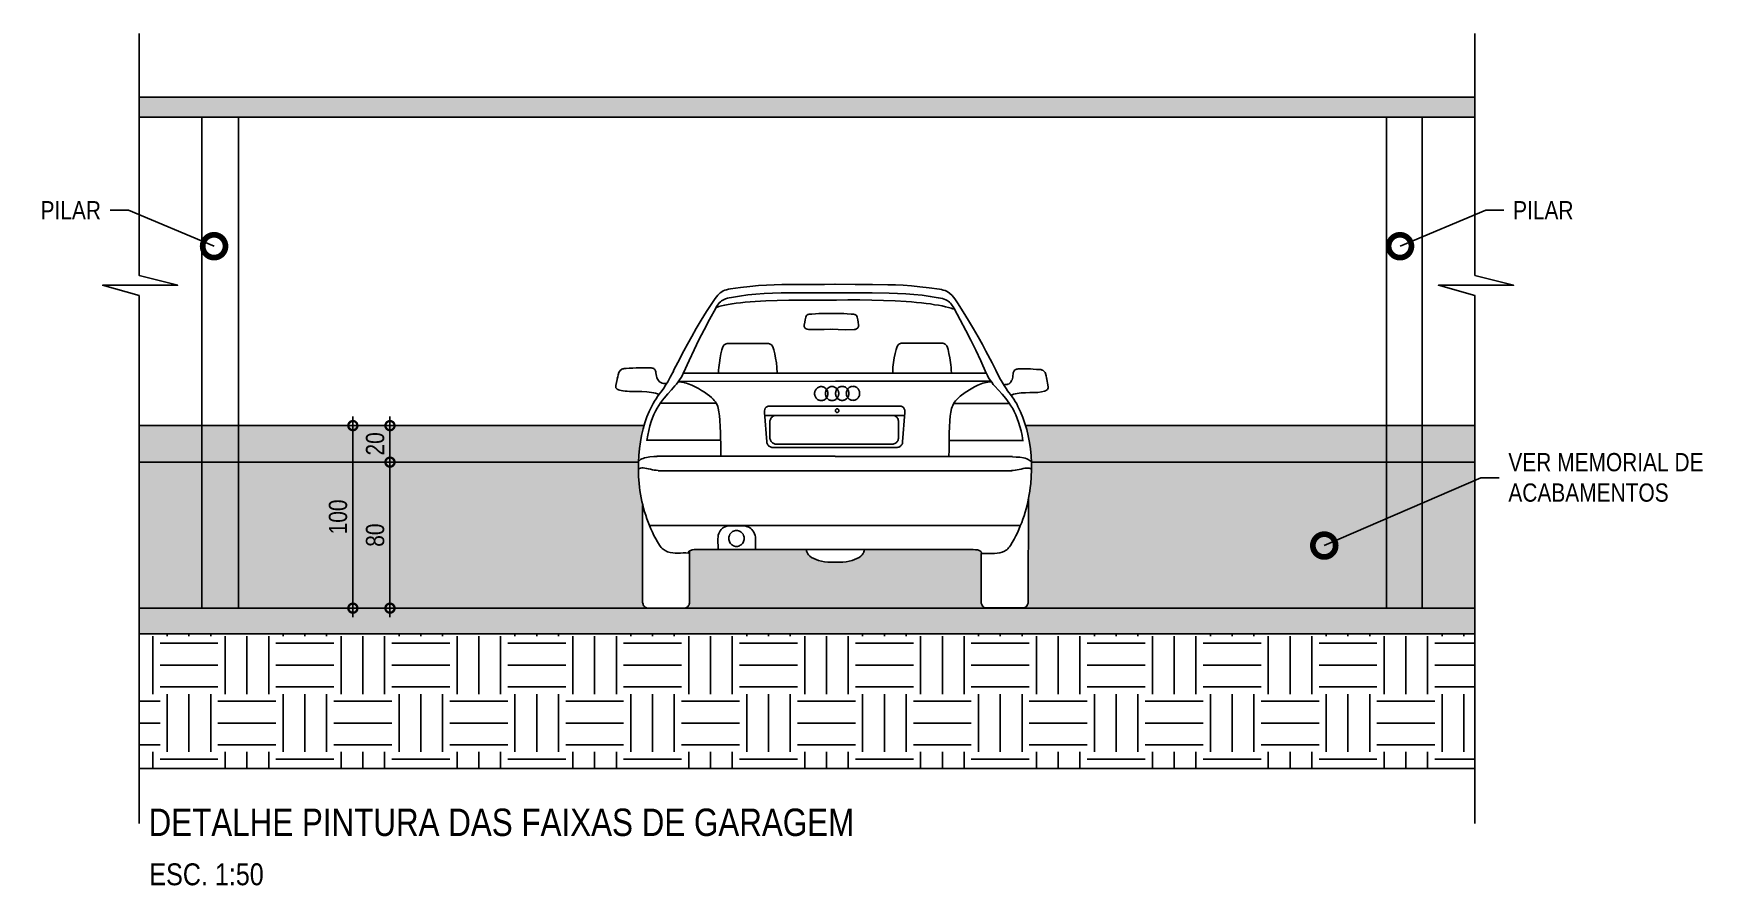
# Model space of a CAD drawing. Header units: metres. Extents: x -133 to 570, y -18 to 184.
# Drawn here: x 91.33 to 100.49, y 14.41 to 19.08 of the extents above; entities that cross this region are included whole.
import ezdxf
from ezdxf import colors
from ezdxf.entities.mleader import LeaderData, LeaderLine
from ezdxf.math import Vec2, Vec3

# ---------------------------------------------------------------- set-up
doc = ezdxf.new("R2010")
doc.units = ezdxf.units.M
doc.header["$PDMODE"] = 35
for name, color, linetype in [('ARQ-ALV OSSO', 5, 'Continuous'), ('ARQ-AUX1', 1, 'Continuous'), ('ARQ-AUX3', 3, 'Continuous'), ('ARQ-DIM', 2, 'Continuous'), ('ARQ-PISO', 7, 'Continuous'), ('ARQ-SIM', 1, 'Continuous'), ('ARQ-TXT', 2, 'Continuous')]:
    doc.layers.add(name, color=color, linetype=linetype)
doc.styles.add('Adesa', font='ARIALN.TTF')
doc.dimstyles.new('ADESA 1-0050', dxfattribs={"dimtxt": 0.1, "dimasz": 0.1, "dimexe": 0.05, "dimexo": 0.05, "dimgap": 0.03, "dimtad": 1, "dimdec": 1, "dimlfac": 100, "dimzin": 12, "dimtxsty": 'Adesa', "dimblk": 'DOTSMALL', "dimcen": 1, "dimdle": 0.05, "dimclrd": 1, "dimclre": 1, "dimclrt": 256, "dimazin": 3, "dimtm": 1e-09, "dimtfac": 1, "dimtdec": 1, "dimtmove": 1, "dimatfit": 0, "dimldrblk": 'DOTSMALL', "dimfxl": 0.8, "dimtvp": 2, "dimtolj": 1, "dimtzin": 0, "dimarcsym": 0})

# ---------------------------------------------------------------- blocks, each defined once
blk = doc.blocks.new('audi_a3_t')
at = {"linetype": 'Continuous'}
for p, q in [((0.0769, 1.0313), (0.0774, 1.0308)), ((0.0769, 1.0298), (0.7414, 1.0298)), ((1.405, 1.0298), (0.7414, 1.0298)), ((0.056, 0.9938), (0.7452, 0.9948)), ((1.4216, 0.9948), (0.7429, 0.9948)), ((-0.0255, 0.8988), (0.2203, 0.8988)), ((1.505, 0.8973), (1.2592, 0.8973)), ((0.4313, 0.8448), (0.7414, 0.8448)), ((1.0472, 0.8448), (0.7414, 0.8448)), ((-0.0865, 0.7357), (0.2393, 0.7357)), ((1.566, 0.7342), (1.2402, 0.7342)), ((-0.0412, 0.6657), (0.7414, 0.6657)), ((1.5183, 0.6652), (0.7405, 0.6652)), ((-0.0355, 0.6022), (0.7424, 0.6022)), ((1.515, 0.6017), (0.7371, 0.6017)), ((-0.0707, 0.3616), (1.5531, 0.3616))]:
    blk.add_line(p, q, dxfattribs=at)
for points in [[(0.7414, 1.42), (0.6943, 1.4189), (0.6519, 1.4185), (0.6133, 1.4185), (0.5761, 1.4185), (0.5414, 1.4185), (0.5076, 1.4179), (0.4742, 1.4174), (0.4399, 1.416), (0.4042, 1.4134), (0.367, 1.41), (0.3265, 1.4054), (0.2817, 1.3989), (0.2727, 1.3974), (0.2646, 1.3954), (0.257, 1.3929), (0.2503, 1.3899), (0.2436, 1.3859), (0.2375, 1.3814), (0.2317, 1.3764), (0.226, 1.3709), (0.2203, 1.3645), (0.2146, 1.3569), (0.2089, 1.3489), (0.2027, 1.3394), (0.1774, 1.3004), (0.1541, 1.2619), (0.1322, 1.2254), (0.1122, 1.1899), (0.0936, 1.1574), (0.0779, 1.1279), (0.0507, 1.0763), (0.0345, 1.0438), (0.0302, 1.0348)], [(0.7376, 1.4204), (0.8281, 1.4185), (0.9039, 1.4185), (0.9715, 1.4174), (1.0053, 1.4164), (1.0396, 1.4149), (1.0753, 1.4119), (1.1125, 1.4084), (1.153, 1.4039), (1.1978, 1.3974), (1.2068, 1.3959), (1.2149, 1.3939), (1.2225, 1.3914), (1.2292, 1.3884), (1.2359, 1.3844), (1.2421, 1.3799), (1.2535, 1.3694), (1.2649, 1.356), (1.2768, 1.3379), (1.3021, 1.2989), (1.3254, 1.2604), (1.3473, 1.2239), (1.3673, 1.1884), (1.3859, 1.1559), (1.4016, 1.1264), (1.4288, 1.0748), (1.445, 1.0423), (1.4493, 1.0333)], [(0.7414, 1.3824), (0.6585, 1.3824), (0.5795, 1.3824), (0.5037, 1.3814), (0.4666, 1.3804), (0.4299, 1.3784), (0.3937, 1.3759), (0.358, 1.3724), (0.3223, 1.3679), (0.287, 1.3619), (0.277, 1.3599), (0.2684, 1.3579), (0.2608, 1.3554), (0.2537, 1.3529), (0.2479, 1.3499), (0.2427, 1.3464), (0.2379, 1.3424), (0.2332, 1.3384), (0.2294, 1.3334), (0.2256, 1.3279), (0.2213, 1.3214), (0.2174, 1.3144), (0.1903, 1.2644), (0.1665, 1.2194), (0.1441, 1.1758), (0.1227, 1.1324), (0.1007, 1.0848), (0.0769, 1.0313)], [(0.7467, 1.3499), (0.6962, 1.3504), (0.6442, 1.3504), (0.5914, 1.3504), (0.5385, 1.3499), (0.4871, 1.3484), (0.4375, 1.3464), (0.4132, 1.3454), (0.3904, 1.3439), (0.368, 1.3424), (0.3465, 1.3404), (0.3261, 1.3384), (0.307, 1.3359), (0.2889, 1.3339), (0.2722, 1.3309), (0.257, 1.3279), (0.2432, 1.3249), (0.2312, 1.3214), (0.2213, 1.3174)], [(0.7414, 1.3824), (0.8243, 1.3824), (0.9029, 1.3819), (0.9777, 1.3804), (1.0144, 1.3789), (1.0506, 1.3769), (1.0863, 1.3744), (1.122, 1.3709), (1.1573, 1.3664), (1.1925, 1.3604), (1.2025, 1.3584), (1.2111, 1.3564), (1.2187, 1.3539), (1.2259, 1.3514), (1.2316, 1.3484), (1.2368, 1.3449), (1.2416, 1.3409), (1.2463, 1.3364), (1.2502, 1.3314), (1.254, 1.3259), (1.2583, 1.3199), (1.2621, 1.3129), (1.2892, 1.2629), (1.313, 1.2174), (1.3354, 1.1744), (1.3568, 1.1309), (1.3788, 1.0833), (1.4026, 1.0298)], [(0.7438, 1.3499), (0.7962, 1.3509), (0.8491, 1.3509), (0.9015, 1.3504), (0.9534, 1.3489), (1.0039, 1.3464), (1.052, 1.3434), (1.0749, 1.3419), (1.0973, 1.3399), (1.1187, 1.3379), (1.1392, 1.3354), (1.1587, 1.3329), (1.1768, 1.3299), (1.1944, 1.3274), (1.2101, 1.3244), (1.2249, 1.3209), (1.2382, 1.3174), (1.2497, 1.3139), (1.2597, 1.3099)], [(0.7295, 1.2219), (0.6928, 1.2214), (0.6609, 1.2209), (0.6233, 1.2214), (0.618, 1.2219), (0.6133, 1.2239), (0.609, 1.2269), (0.6075, 1.2289), (0.6061, 1.2309), (0.6052, 1.2329), (0.6047, 1.2354), (0.6047, 1.2379), (0.6052, 1.2404), (0.6075, 1.2529), (0.609, 1.2634), (0.6118, 1.2754), (0.6133, 1.2789), (0.6147, 1.2819), (0.6166, 1.2839), (0.6185, 1.2854), (0.6204, 1.2864), (0.6228, 1.2869), (0.6276, 1.2879), (0.6328, 1.2879), (0.638, 1.2884), (0.6547, 1.2899), (0.6695, 1.2909), (0.6833, 1.2909), (0.6971, 1.2914), (0.7123, 1.2914), (0.729, 1.2919), (0.72, 1.2919), (0.7367, 1.2914), (0.7514, 1.2914), (0.7652, 1.2909), (0.779, 1.2909), (0.7938, 1.2899), (0.8105, 1.2884), (0.8162, 1.2884), (0.8214, 1.2879), (0.8262, 1.2874), (0.8281, 1.2869), (0.8305, 1.2854), (0.8324, 1.2839), (0.8338, 1.2819), (0.8352, 1.2794), (0.8367, 1.2759), (0.8395, 1.2639), (0.841, 1.2529), (0.8438, 1.2409), (0.8443, 1.2384), (0.8438, 1.2354), (0.8433, 1.2329), (0.8419, 1.2309), (0.8405, 1.2289), (0.8386, 1.2269), (0.8343, 1.2234), (0.8291, 1.2214), (0.8238, 1.2209), (0.7862, 1.2204), (0.7547, 1.2209), (0.7195, 1.2219)], [(0.3637, 1.1604), (0.2755, 1.1604), (0.2708, 1.1604), (0.267, 1.1599), (0.2632, 1.1584), (0.2598, 1.1574), (0.257, 1.1554), (0.2546, 1.1534), (0.2503, 1.1479), (0.247, 1.1404), (0.2446, 1.1314), (0.2403, 1.1149), (0.2365, 1.0964), (0.2336, 1.0758), (0.2322, 1.0654), (0.2308, 1.0544), (0.2303, 1.0433), (0.2297, 1.0298)], [(0.3522, 1.1604), (0.4408, 1.1604), (0.4456, 1.1604), (0.4494, 1.1599), (0.4532, 1.1589), (0.4561, 1.1574), (0.4594, 1.1559), (0.4618, 1.1534), (0.4661, 1.1484), (0.4694, 1.1409), (0.4718, 1.1319), (0.4761, 1.1144), (0.4799, 1.0953), (0.4832, 1.0753), (0.4856, 1.0544), (0.4867, 1.0298)], [(1.1277, 1.1619), (1.0391, 1.1619), (1.0344, 1.1619), (1.0306, 1.1614), (1.0267, 1.1599), (1.0234, 1.1589), (1.0205, 1.1569), (1.0182, 1.1549), (1.0139, 1.1494), (1.0106, 1.1419), (1.0081, 1.1329), (1.0039, 1.1154), (0.9996, 1.0964), (0.9967, 1.0763), (0.9953, 1.0663), (0.9943, 1.0558), (0.9932, 1.0298)], [(1.1158, 1.1614), (1.2044, 1.1614), (1.2092, 1.1614), (1.213, 1.1609), (1.2168, 1.1594), (1.2197, 1.1584), (1.223, 1.1564), (1.2254, 1.1544), (1.2297, 1.1489), (1.233, 1.1419), (1.2354, 1.1329), (1.2397, 1.1158), (1.2435, 1.0974), (1.2463, 1.0768), (1.2478, 1.0663), (1.2492, 1.0553), (1.2497, 1.0443), (1.2503, 1.0298)], [(-0.1746, 1.0508), (-0.1793, 1.0508), (-0.1832, 1.0503), (-0.187, 1.0494), (-0.1903, 1.0483), (-0.1936, 1.0473), (-0.196, 1.0453), (-0.2008, 1.0418), (-0.2046, 1.0378), (-0.207, 1.0328), (-0.2108, 1.0228), (-0.2122, 1.0138), (-0.2141, 1.0063)], [(-0.0769, 1.0533), (-0.0993, 1.0538), (-0.1169, 1.0538), (-0.1317, 1.0533), (-0.146, 1.0523), (-0.1613, 1.0513), (-0.1793, 1.0503)], [(0.0302, 1.0353), (0.0179, 1.0118), (0.0069, 0.9923), (-0.0021, 0.9773), (-0.0102, 0.9643), (-0.0169, 0.9543), (-0.0231, 0.9463), (-0.0303, 0.9373), (-0.0374, 0.9278), (-0.0441, 0.9173), (-0.0507, 0.9073), (-0.0569, 0.8963), (-0.0626, 0.8853), (-0.0741, 0.8623), (-0.0841, 0.8378), (-0.0931, 0.8118), (-0.1008, 0.7852), (-0.1074, 0.7572), (-0.1126, 0.7287), (-0.1169, 0.6997), (-0.1198, 0.6697), (-0.1212, 0.6392), (-0.1217, 0.6087), (-0.1207, 0.5777), (-0.1184, 0.5462), (-0.1165, 0.5307), (-0.1146, 0.5152), (-0.1117, 0.4996), (-0.1088, 0.4837), (-0.106, 0.4681), (-0.1022, 0.4526), (-0.0984, 0.4376), (-0.0941, 0.4221), (-0.0893, 0.4071), (-0.0841, 0.3916), (-0.0788, 0.3766), (-0.0727, 0.3621), (-0.0664, 0.3471), (-0.0598, 0.3326), (-0.0531, 0.3186), (-0.0455, 0.3041), (-0.0374, 0.2901), (-0.0293, 0.2766), (-0.0255, 0.2711), (-0.0217, 0.2661), (-0.0174, 0.2621), (-0.0131, 0.2581), (-0.0083, 0.2551), (-0.0036, 0.2521), (0.0064, 0.2476), (0.0174, 0.2446), (0.0288, 0.2426), (0.0403, 0.2416), (0.0517, 0.2416), (0.0636, 0.2416), (0.075, 0.2421), (0.0865, 0.2421), (0.0974, 0.2416)], [(0.0769, 1.0323), (0.0717, 1.0213), (0.066, 1.0108), (0.0593, 1.0008), (0.0526, 0.9913), (0.0455, 0.9823), (0.0383, 0.9738), (0.0231, 0.9568), (0.0074, 0.9393), (-0.0083, 0.9203), (-0.0164, 0.9108), (-0.024, 0.8998), (-0.0317, 0.8883), (-0.0393, 0.8763), (-0.0465, 0.8633), (-0.0531, 0.8488), (-0.0593, 0.8338), (-0.0655, 0.8173), (-0.0707, 0.7988), (-0.076, 0.7792), (-0.0803, 0.7582), (-0.0841, 0.7352)], [(0.0017, 0.9828), (0.0021, 0.9843), (0.0007, 0.9848), (-0.0021, 0.9848), (-0.0064, 0.9848), (-0.0112, 0.9848), (-0.0169, 0.9863), (-0.0226, 0.9883), (-0.0283, 0.9923), (-0.0341, 0.9983), (-0.0364, 1.0018), (-0.0388, 1.0063), (-0.0407, 1.0113), (-0.0422, 1.0173), (-0.0436, 1.0238), (-0.0445, 1.0313), (-0.045, 1.0358), (-0.0465, 1.0393), (-0.0479, 1.0428), (-0.0498, 1.0458), (-0.0522, 1.0479), (-0.0545, 1.0498), (-0.0579, 1.0513), (-0.0612, 1.0523), (-0.0655, 1.0533), (-0.0693, 1.0533), (-0.0741, 1.0538), (-0.0793, 1.0533)], [(1.4493, 1.0338), (1.4616, 1.0098), (1.4726, 0.9908), (1.4817, 0.9753), (1.4898, 0.9623), (1.4964, 0.9523), (1.5026, 0.9448), (1.5098, 0.9358), (1.5169, 0.9258), (1.5236, 0.9158), (1.5302, 0.9058), (1.5364, 0.8948), (1.5421, 0.8838), (1.5536, 0.8603), (1.5636, 0.8358), (1.5726, 0.8098), (1.5802, 0.7832), (1.5869, 0.7557), (1.5922, 0.7267), (1.5964, 0.6977), (1.5993, 0.6677), (1.6007, 0.6372), (1.6012, 0.6067), (1.6003, 0.5757), (1.5979, 0.5447), (1.596, 0.5287), (1.5941, 0.5132), (1.5912, 0.4977), (1.5883, 0.4822), (1.5855, 0.4666), (1.5817, 0.4511), (1.5779, 0.4357), (1.5736, 0.4202), (1.5688, 0.4051), (1.5636, 0.3901), (1.5583, 0.3751), (1.5522, 0.3601), (1.546, 0.3451), (1.5393, 0.3306), (1.5326, 0.3166), (1.525, 0.3021), (1.5169, 0.2881), (1.5088, 0.2746), (1.505, 0.2691), (1.5012, 0.2641), (1.4969, 0.2601), (1.4926, 0.2561), (1.4878, 0.2531), (1.4831, 0.2501), (1.4731, 0.2456), (1.4621, 0.2426), (1.4507, 0.2411), (1.4393, 0.2401), (1.4278, 0.2396), (1.4159, 0.2396), (1.4045, 0.2401), (1.3931, 0.2401), (1.3821, 0.2396)], [(1.4026, 1.0308), (1.4078, 1.0198), (1.4135, 1.0093), (1.4202, 0.9993), (1.4269, 0.9898), (1.434, 0.9808), (1.4412, 0.9723), (1.4564, 0.9553), (1.4721, 0.9378), (1.4883, 0.9188), (1.4959, 0.9088), (1.5036, 0.8983), (1.5112, 0.8868), (1.5188, 0.8748), (1.5259, 0.8618), (1.5326, 0.8473), (1.5388, 0.8318), (1.545, 0.8153), (1.5502, 0.7968), (1.5555, 0.7777), (1.5598, 0.7562), (1.5636, 0.7332)], [(1.4835, 0.9778), (1.4831, 0.9793), (1.484, 0.9798), (1.4864, 0.9798), (1.4898, 0.9798), (1.4941, 0.9803), (1.4983, 0.9813), (1.5031, 0.9833), (1.5079, 0.9873), (1.5121, 0.9933), (1.514, 0.9973), (1.516, 1.0013), (1.5174, 1.0068), (1.5188, 1.0123), (1.5198, 1.0188), (1.5207, 1.0263), (1.5212, 1.0308), (1.5221, 1.0343), (1.5236, 1.0373), (1.525, 1.0403), (1.5274, 1.0428), (1.5298, 1.0448), (1.5326, 1.0463), (1.5355, 1.0473), (1.5388, 1.0479), (1.5426, 1.0483), (1.5469, 1.0488), (1.5512, 1.0483)], [(1.5488, 1.0483), (1.5683, 1.0488), (1.5836, 1.0488), (1.5969, 1.0483), (1.6093, 1.0473), (1.6226, 1.0463), (1.6384, 1.0453)], [(1.6346, 1.0458), (1.6384, 1.0458), (1.6422, 1.0453), (1.6455, 1.0443), (1.6484, 1.0433), (1.6512, 1.0423), (1.6536, 1.0403), (1.6574, 1.0368), (1.6607, 1.0328), (1.6627, 1.0283), (1.666, 1.0183), (1.6674, 1.0088), (1.6688, 1.0018)], [(-0.2122, 1.0158), (-0.2198, 0.9753), (-0.2208, 0.9703), (-0.2198, 0.9658), (-0.2174, 0.9623), (-0.2141, 0.9593), (-0.2093, 0.9568), (-0.2032, 0.9548), (-0.1965, 0.9533), (-0.1884, 0.9518), (-0.1798, 0.9513), (-0.1708, 0.9503), (-0.1608, 0.9498), (-0.1503, 0.9498), (-0.1288, 0.9493), (-0.1065, 0.9488), (-0.085, 0.9473), (-0.0745, 0.9468), (-0.0646, 0.9453), (-0.055, 0.9438), (-0.0465, 0.9418), (-0.0384, 0.9393), (-0.0312, 0.9363)], [(0.0536, 0.9923), (0.0603, 0.9918), (0.0674, 0.9908), (0.0745, 0.9898), (0.0822, 0.9878), (0.0893, 0.9858), (0.0969, 0.9833), (0.1122, 0.9773), (0.1269, 0.9703), (0.1412, 0.9623), (0.155, 0.9543), (0.1679, 0.9463), (0.1798, 0.9378), (0.1903, 0.9298), (0.1989, 0.9228), (0.2055, 0.9163), (0.2113, 0.9103), (0.216, 0.9043), (0.2198, 0.8978), (0.2232, 0.8908), (0.226, 0.8838), (0.2284, 0.8763), (0.2317, 0.8603), (0.2341, 0.8428), (0.2355, 0.8243), (0.2375, 0.7948), (0.2384, 0.7692), (0.2389, 0.7452), (0.2393, 0.7212), (0.2398, 0.6957), (0.2403, 0.6667)], [(1.424, 0.9923), (1.4174, 0.9918), (1.4102, 0.9908), (1.403, 0.9893), (1.3959, 0.9878), (1.3883, 0.9853), (1.3811, 0.9828), (1.3659, 0.9768), (1.3516, 0.9698), (1.3373, 0.9618), (1.3106, 0.9448), (1.2887, 0.9283), (1.274, 0.9148), (1.2682, 0.9088), (1.2635, 0.9023), (1.2597, 0.8958), (1.2563, 0.8888), (1.2535, 0.8818), (1.2511, 0.8743), (1.2478, 0.8583), (1.2454, 0.8413), (1.244, 0.8228), (1.2421, 0.7933), (1.2411, 0.7677), (1.2406, 0.7437), (1.2402, 0.7197), (1.2402, 0.6942), (1.2392, 0.6652)], [(1.6674, 1.0108), (1.6741, 0.9703), (1.6746, 0.9653), (1.6731, 0.9613), (1.6708, 0.9578), (1.6674, 0.9548), (1.6631, 0.9523), (1.6579, 0.9503), (1.645, 0.9473), (1.6293, 0.9458), (1.6122, 0.9453), (1.5936, 0.9448), (1.575, 0.9443), (1.5564, 0.9433), (1.5474, 0.9423), (1.5388, 0.9413), (1.5307, 0.9398), (1.5231, 0.9378), (1.5164, 0.9353), (1.5102, 0.9323)], [(0.7429, 0.7042), (0.4709, 0.7037), (0.4637, 0.7042), (0.4571, 0.7067), (0.4508, 0.7102), (0.4485, 0.7127), (0.4461, 0.7152), (0.4442, 0.7182), (0.4428, 0.7212), (0.4413, 0.7247), (0.4409, 0.7287), (0.4313, 0.8573), (0.4309, 0.8648), (0.4323, 0.8713), (0.4347, 0.8768), (0.4366, 0.8793), (0.4385, 0.8813), (0.4409, 0.8828), (0.4437, 0.8838), (0.447, 0.8848), (0.4504, 0.8848), (0.74, 0.8848)], [(0.7414, 0.7042), (1.0091, 0.7042), (1.0129, 0.7042), (1.0163, 0.7052), (1.0196, 0.7062), (1.0225, 0.7072), (1.0253, 0.7087), (1.0277, 0.7107), (1.0301, 0.7127), (1.032, 0.7152), (1.0339, 0.7182), (1.0353, 0.7212), (1.0363, 0.7242), (1.0367, 0.7282), (1.0463, 0.8568), (1.0468, 0.8608), (1.0463, 0.8643), (1.0458, 0.8678), (1.0453, 0.8708), (1.0439, 0.8738), (1.0425, 0.8768), (1.0406, 0.8788), (1.0382, 0.8808), (1.0353, 0.8828), (1.0325, 0.8838), (1.0296, 0.8848), (1.0258, 0.8848), (0.7367, 0.8848)], [(0.4823, 0.8448), (0.9915, 0.8448), (0.9953, 0.8448), (0.9986, 0.8438), (1.002, 0.8423), (1.0053, 0.8408), (1.0082, 0.8388), (1.0105, 0.8363), (1.0129, 0.8338), (1.0148, 0.8308), (1.0163, 0.8273), (1.0177, 0.8238), (1.0187, 0.8203), (1.0187, 0.8162), (1.0187, 0.7477), (1.0187, 0.7437), (1.0177, 0.7402), (1.0163, 0.7368), (1.0148, 0.7332), (1.0129, 0.7302), (1.0105, 0.7277), (1.0082, 0.7252), (1.0053, 0.7232), (1.002, 0.7217), (0.9986, 0.7202), (0.9953, 0.7192), (0.9915, 0.7192), (0.4823, 0.7192), (0.4785, 0.7192), (0.4751, 0.7202), (0.4718, 0.7217), (0.4685, 0.7232), (0.4656, 0.7252), (0.4632, 0.7277), (0.4609, 0.7302), (0.4589, 0.7332), (0.4575, 0.7368), (0.4561, 0.7402), (0.4551, 0.7437), (0.4551, 0.7477), (0.4551, 0.8162), (0.4551, 0.8203), (0.4561, 0.8238), (0.4575, 0.8273), (0.4589, 0.8308), (0.4609, 0.8338), (0.4632, 0.8363), (0.4656, 0.8388), (0.4685, 0.8408), (0.4718, 0.8423), (0.4751, 0.8438), (0.4785, 0.8448), (0.4823, 0.8448), (0.4823, 0.8448)], [(-0.0388, 0.6642), (-0.0545, 0.6642), (-0.0712, 0.6627), (-0.0865, 0.6602), (-0.0941, 0.6582), (-0.1008, 0.6562), (-0.1065, 0.6537), (-0.1117, 0.6512), (-0.116, 0.6477), (-0.1189, 0.6442)], [(1.5183, 0.6627), (1.534, 0.6622), (1.5507, 0.6612), (1.5664, 0.6582), (1.5736, 0.6567), (1.5802, 0.6547), (1.586, 0.6522), (1.5912, 0.6492), (1.5955, 0.6462), (1.5984, 0.6427)], [(-0.0355, 0.6037), (-0.0431, 0.6042), (-0.0517, 0.6052), (-0.0603, 0.6067), (-0.0688, 0.6087), (-0.0774, 0.6102), (-0.0855, 0.6122), (-0.0936, 0.6137), (-0.1008, 0.6147), (-0.1069, 0.6147), (-0.1126, 0.6142), (-0.1169, 0.6122), (-0.1198, 0.6092)], [(1.514, 0.6027), (1.5217, 0.6032), (1.5302, 0.6042), (1.5388, 0.6062), (1.5474, 0.6077), (1.556, 0.6097), (1.5641, 0.6117), (1.5721, 0.6132), (1.5793, 0.6142), (1.5855, 0.6142), (1.5912, 0.6137), (1.5955, 0.6117), (1.5984, 0.6087)], [(0.1031, 0.2466), (0.1031, 0.0295), (0.1031, 0.0255), (0.1022, 0.0215), (0.1012, 0.018), (0.1003, 0.0145), (0.0984, 0.0115), (0.0964, 0.0085), (0.0946, 0.006), (0.0922, 0.004), (0.0893, 0.0025), (0.0865, 0.001), (0.0836, 0), (0.0803, 0), (-0.0803, 0), (-0.0836, 0), (-0.0865, 0.001), (-0.0893, 0.0025), (-0.0922, 0.004), (-0.0946, 0.006), (-0.0965, 0.0085), (-0.0984, 0.0115), (-0.1003, 0.0145), (-0.1012, 0.018), (-0.1022, 0.0215), (-0.1031, 0.0255), (-0.1031, 0.0295), (-0.1031, 0.1396), (-0.1031, 0.4505)], [(1.3811, 0.2391), (1.3802, 0.0305), (1.3802, 0.0265), (1.3811, 0.0225), (1.3821, 0.019), (1.3835, 0.0155), (1.385, 0.0125), (1.3869, 0.0095), (1.3892, 0.007), (1.3916, 0.005), (1.3945, 0.0035), (1.3969, 0.002), (1.4002, 0.001), (1.403, 0.001), (1.5641, 0.001), (1.5669, 0.001), (1.5703, 0.002), (1.5726, 0.0035), (1.5755, 0.005), (1.5779, 0.007), (1.5802, 0.0095), (1.5822, 0.0125), (1.5836, 0.0155), (1.585, 0.019), (1.586, 0.0225), (1.5869, 0.0265), (1.5869, 0.0305), (1.5874, 0.143), (1.5888, 0.3686), (1.5888, 0.4817)], [(0.2274, 0.2581), (0.227, 0.3041), (0.2274, 0.3121), (0.2284, 0.3196), (0.2308, 0.3266), (0.2337, 0.3331), (0.237, 0.3396), (0.2413, 0.3451), (0.2465, 0.3501), (0.2522, 0.3541), (0.2584, 0.3571), (0.2655, 0.3596), (0.2732, 0.3606), (0.2813, 0.3606), (0.3375, 0.3606), (0.3451, 0.3601), (0.3518, 0.3586), (0.3584, 0.3561), (0.3651, 0.3531), (0.3708, 0.3491), (0.3761, 0.3441), (0.3804, 0.3386), (0.3846, 0.3326), (0.3875, 0.3261), (0.3899, 0.3191), (0.3913, 0.3121), (0.3918, 0.3041), (0.3918, 0.2576)], [(0.2751, 0.3056), (0.2751, 0.3106), (0.276, 0.3151), (0.2775, 0.3191), (0.2794, 0.3236), (0.2817, 0.3271), (0.2846, 0.3306), (0.288, 0.3336), (0.2913, 0.3361), (0.2956, 0.3381), (0.2994, 0.3396), (0.3037, 0.3406), (0.3084, 0.3406), (0.3127, 0.3406), (0.317, 0.3396), (0.3213, 0.3381), (0.3251, 0.3361), (0.3289, 0.3336), (0.3318, 0.3306), (0.3346, 0.3271), (0.337, 0.3236), (0.3389, 0.3191), (0.3408, 0.3151), (0.3418, 0.3106), (0.3418, 0.3056), (0.3418, 0.3011), (0.3408, 0.2966), (0.3389, 0.2921), (0.337, 0.2881), (0.3346, 0.2841), (0.3318, 0.2811), (0.3289, 0.2781), (0.3251, 0.2756), (0.3213, 0.2736), (0.317, 0.2716), (0.3127, 0.2706), (0.3084, 0.2706), (0.3037, 0.2706), (0.2994, 0.2716), (0.2956, 0.2736), (0.2913, 0.2756), (0.288, 0.2781), (0.2846, 0.2811), (0.2817, 0.2841), (0.2794, 0.2881), (0.2775, 0.2921), (0.276, 0.2966), (0.2751, 0.3011), (0.2751, 0.3056), (0.2751, 0.3056)], [(0.7438, 0.2571), (0.5394, 0.2571), (0.3604, 0.2571), (0.1446, 0.2571), (0.1331, 0.2571), (0.1231, 0.2566), (0.1146, 0.2556), (0.1108, 0.2546), (0.1069, 0.2531), (0.1041, 0.2511), (0.1007, 0.2491), (0.0984, 0.2461), (0.096, 0.2426)], [(0.8681, 0.2551), (0.8681, 0.2551), (0.8681, 0.2516), (0.8672, 0.2476), (0.8658, 0.2441), (0.8643, 0.2411), (0.8624, 0.2376), (0.8595, 0.2341), (0.8534, 0.2281), (0.8457, 0.2226), (0.8362, 0.2171), (0.8262, 0.2126), (0.8148, 0.2086), (0.8019, 0.2056), (0.7886, 0.2036), (0.7748, 0.2021), (0.76, 0.2016), (0.7233, 0.2016), (0.7086, 0.2021), (0.6947, 0.2036), (0.6814, 0.2056), (0.6685, 0.2086), (0.6571, 0.2126), (0.6471, 0.2171), (0.6376, 0.2226), (0.63, 0.2281), (0.6238, 0.2341), (0.6209, 0.2376), (0.619, 0.2411), (0.6176, 0.2441), (0.6161, 0.2476), (0.6152, 0.2516), (0.6152, 0.2551)], [(0.7357, 0.2566), (0.9405, 0.2566), (1.1192, 0.2566), (1.3349, 0.2566), (1.3464, 0.2566), (1.3564, 0.2561), (1.3649, 0.2551), (1.3688, 0.2541), (1.3726, 0.2526), (1.3754, 0.2506), (1.3788, 0.2486), (1.3811, 0.2456), (1.3835, 0.2421)]]:
    blk.add_lwpolyline(points, dxfattribs=at)
for points in [[(0.7092, 0.9401, 0.04684), (0.7087, 0.9461, 0.047166), (0.707, 0.9519, 0.047781), (0.7043, 0.9572, 0.04861), (0.7007, 0.9618, 0.049539), (0.6962, 0.9656, 0.050429), (0.6912, 0.9685, 0.051132), (0.6857, 0.9702, 0.05152), (0.68, 0.9708, 0.05152), (0.6743, 0.9702, 0.051132), (0.6688, 0.9685, 0.050429), (0.6638, 0.9656, 0.049539), (0.6593, 0.9618, 0.04861), (0.6557, 0.9572, 0.047781), (0.653, 0.9519, 0.047166), (0.6514, 0.9461, 0.04684), (0.6508, 0.9401, 0.04684), (0.6514, 0.9341, 0.047166), (0.653, 0.9284, 0.047781), (0.6557, 0.9231, 0.04861), (0.6593, 0.9184, 0.049539), (0.6638, 0.9146, 0.050429), (0.6688, 0.9118, 0.051132), (0.6743, 0.91, 0.05152), (0.68, 0.9094, 0.05152), (0.6857, 0.91, 0.051132), (0.6912, 0.9118, 0.050429), (0.6962, 0.9146, 0.049539), (0.7007, 0.9184, 0.04861), (0.7043, 0.9231, 0.047781), (0.707, 0.9284, 0.047166), (0.7087, 0.9341, 0.04684)], [(0.7565, 0.9406, 0.04684), (0.7559, 0.9465, 0.047166), (0.7543, 0.9523, 0.047781), (0.7516, 0.9576, 0.04861), (0.7479, 0.9623, 0.049539), (0.7435, 0.9661, 0.050429), (0.7384, 0.9689, 0.051132), (0.733, 0.9707, 0.05152), (0.7273, 0.9712, 0.05152), (0.7216, 0.9707, 0.051132), (0.7161, 0.9689, 0.050429), (0.711, 0.9661, 0.049539), (0.7066, 0.9623, 0.04861), (0.703, 0.9576, 0.047781), (0.7003, 0.9523, 0.047166), (0.6986, 0.9465, 0.04684), (0.698, 0.9406, 0.04684), (0.6986, 0.9346, 0.047166), (0.7003, 0.9288, 0.047781), (0.703, 0.9235, 0.04861), (0.7066, 0.9189, 0.049539), (0.711, 0.915, 0.050429), (0.7161, 0.9122, 0.051132), (0.7216, 0.9105, 0.05152), (0.7273, 0.9099, 0.05152), (0.733, 0.9105, 0.051132), (0.7384, 0.9122, 0.050429), (0.7435, 0.915, 0.049539), (0.7479, 0.9189, 0.04861), (0.7516, 0.9235, 0.047781), (0.7543, 0.9288, 0.047166), (0.7559, 0.9346, 0.04684)], [(0.801, 0.941, 0.04684), (0.8004, 0.947, 0.047166), (0.7987, 0.9527, 0.047781), (0.796, 0.958, 0.04861), (0.7924, 0.9627, 0.049539), (0.788, 0.9665, 0.050429), (0.7829, 0.9693, 0.051132), (0.7774, 0.9711, 0.05152), (0.7717, 0.9717, 0.05152), (0.766, 0.9711, 0.051132), (0.7606, 0.9693, 0.050429), (0.7555, 0.9665, 0.049539), (0.7511, 0.9627, 0.04861), (0.7474, 0.958, 0.047781), (0.7447, 0.9527, 0.047166), (0.7431, 0.947, 0.04684), (0.7425, 0.941, 0.04684), (0.7431, 0.935, 0.047166), (0.7447, 0.9292, 0.047781), (0.7474, 0.9239, 0.04861), (0.7511, 0.9193, 0.049539), (0.7555, 0.9155, 0.050429), (0.7606, 0.9126, 0.051132), (0.766, 0.9109, 0.05152), (0.7717, 0.9103, 0.05152), (0.7774, 0.9109, 0.051132), (0.7829, 0.9126, 0.050429), (0.788, 0.9155, 0.049539), (0.7924, 0.9193, 0.04861), (0.796, 0.9239, 0.047781), (0.7987, 0.9292, 0.047166), (0.8004, 0.935, 0.04684)], [(0.8482, 0.9414, 0.04684), (0.8476, 0.9474, 0.047166), (0.846, 0.9531, 0.047781), (0.8433, 0.9584, 0.04861), (0.8397, 0.9631, 0.049539), (0.8352, 0.9669, 0.050429), (0.8302, 0.9697, 0.051132), (0.8247, 0.9715, 0.05152), (0.819, 0.9721, 0.05152), (0.8133, 0.9715, 0.051132), (0.8078, 0.9697, 0.050429), (0.8028, 0.9669, 0.049539), (0.7983, 0.9631, 0.04861), (0.7947, 0.9584, 0.047781), (0.792, 0.9531, 0.047166), (0.7903, 0.9474, 0.04684), (0.7898, 0.9414, 0.04684), (0.7903, 0.9354, 0.047166), (0.792, 0.9297, 0.047781), (0.7947, 0.9244, 0.04861), (0.7983, 0.9197, 0.049539), (0.8028, 0.9159, 0.050429), (0.8078, 0.9131, 0.051132), (0.8133, 0.9113, 0.05152), (0.819, 0.9107, 0.05152), (0.8247, 0.9113, 0.051132), (0.8302, 0.9131, 0.050429), (0.8352, 0.9159, 0.049539), (0.8397, 0.9197, 0.04861), (0.8433, 0.9244, 0.047781), (0.846, 0.9297, 0.047166), (0.8476, 0.9354, 0.04684)], [(0.7572, 0.8657, 0.04684), (0.757, 0.8672, 0.047166), (0.7566, 0.8687, 0.047781), (0.7559, 0.8701, 0.04861), (0.755, 0.8713, 0.049539), (0.7538, 0.8723, 0.050429), (0.7525, 0.8731, 0.051132), (0.7511, 0.8735, 0.05152), (0.7496, 0.8737, 0.05152), (0.7481, 0.8735, 0.051132), (0.7467, 0.8731, 0.050429), (0.7453, 0.8723, 0.049539), (0.7442, 0.8713, 0.04861), (0.7432, 0.8701, 0.047781), (0.7425, 0.8687, 0.047166), (0.7421, 0.8672, 0.04684), (0.7419, 0.8657, 0.04684), (0.7421, 0.8641, 0.047166), (0.7425, 0.8626, 0.047781), (0.7432, 0.8612, 0.04861), (0.7442, 0.86, 0.049539), (0.7453, 0.859, 0.050429), (0.7467, 0.8583, 0.051132), (0.7481, 0.8578, 0.05152), (0.7496, 0.8577, 0.05152), (0.7511, 0.8578, 0.051132), (0.7525, 0.8583, 0.050429), (0.7538, 0.859, 0.049539), (0.755, 0.86, 0.04861), (0.7559, 0.8612, 0.047781), (0.7566, 0.8626, 0.047166), (0.757, 0.8641, 0.04684)]]:
    blk.add_lwpolyline(points, format="xyb", close=True, dxfattribs=at)
blk = doc.blocks.new('_DotSmall')
at = {"color": 0, "linetype": 'ByBlock', "const_width": 0.5}
blk.add_lwpolyline([(-0.0625, 0, 1), (0.0625, 0, 1)], format="xyb", close=True, dxfattribs=at)
blk = doc.blocks.new('*D288')
at = {"layer": 'ARQ-DIM', "color": 1, "lineweight": -2, "transparency": 16777216}
for p, q in [((93.2846, 16.9781), (93.2846, 16.6781)), ((93.4454, 16.9281), (93.2346, 16.9281)), ((93.4454, 16.7281), (93.2346, 16.7281))]:
    blk.add_line(p, q, dxfattribs=at)
at = {"layer": 'Defpoints', "color": 0, "transparency": 16777216}
for p in [(93.4954, 16.9281), (93.2846, 16.7281), (93.4954, 16.7281)]:
    blk.add_point(p, dxfattribs=at)
at = {"layer": 'ARQ-DIM', "color": 1, "lineweight": -2, "transparency": 16777216, "xscale": 0.1, "yscale": 0.1, "zscale": 0.1}
for p, rotation in [((93.2846, 16.9281), 90), ((93.2846, 16.7281), 270)]:
    blk.add_blockref('_DotSmall', p, dxfattribs=dict(at, rotation=rotation))
at = {"layer": 'ARQ-DIM', "transparency": 16777216, "insert": (93.2035, 16.8281), "char_height": 0.1, "attachment_point": 5, "rotation": 90, "style": 'Adesa'}
blk.add_mtext('\\A1;20', dxfattribs=at)
blk = doc.blocks.new('*D289')
at = {"layer": 'ARQ-DIM', "color": 1, "lineweight": -2, "transparency": 16777216}
for p, q in [((93.0813, 16.9781), (93.0813, 15.8781)), ((93.4454, 16.9281), (93.0313, 16.9281)), ((93.4454, 15.9281), (93.0313, 15.9281))]:
    blk.add_line(p, q, dxfattribs=at)
at = {"layer": 'Defpoints', "color": 0, "transparency": 16777216}
for p in [(93.4954, 16.9281), (93.0813, 15.9281), (93.4954, 15.9281)]:
    blk.add_point(p, dxfattribs=at)
at = {"layer": 'ARQ-DIM', "color": 1, "lineweight": -2, "transparency": 16777216, "xscale": 0.1, "yscale": 0.1, "zscale": 0.1}
for p, rotation in [((93.0813, 16.9281), 90), ((93.0813, 15.9281), 270)]:
    blk.add_blockref('_DotSmall', p, dxfattribs=dict(at, rotation=rotation))
at = {"layer": 'ARQ-DIM', "transparency": 16777216, "insert": (93.0003, 16.4281), "char_height": 0.1, "attachment_point": 5, "rotation": 90, "style": 'Adesa'}
blk.add_mtext('\\A1;100', dxfattribs=at)
blk = doc.blocks.new('*D290')
at = {"layer": 'ARQ-DIM', "color": 1, "lineweight": -2, "transparency": 16777216}
for p, q in [((93.2846, 16.7781), (93.2846, 15.8781)), ((93.4454, 16.7281), (93.2346, 16.7281)), ((93.4454, 15.9281), (93.2346, 15.9281))]:
    blk.add_line(p, q, dxfattribs=at)
at = {"layer": 'Defpoints', "color": 0, "transparency": 16777216}
for p in [(93.4954, 16.7281), (93.2846, 15.9281), (93.4954, 15.9281)]:
    blk.add_point(p, dxfattribs=at)
at = {"layer": 'ARQ-DIM', "color": 1, "lineweight": -2, "transparency": 16777216, "xscale": 0.1, "yscale": 0.1, "zscale": 0.1}
for p, rotation in [((93.2846, 16.7281), 90), ((93.2846, 15.9281), 270)]:
    blk.add_blockref('_DotSmall', p, dxfattribs=dict(at, rotation=rotation))
at = {"layer": 'ARQ-DIM', "transparency": 16777216, "insert": (93.2035, 16.3281), "char_height": 0.1, "attachment_point": 5, "rotation": 90, "style": 'Adesa'}
blk.add_mtext('\\A1;80', dxfattribs=at)

msp = doc.modelspace()

# ---------------------------------------------------------------- hatches: boundary and pattern name
h = msp.add_hatch(color=8)
h.dxf.hatch_style = 1
h.paths.add_polyline_path([(99.2291, 18.6181), (99.2291, 18.7281), (91.9101, 18.7281), (91.9101, 18.6181)])
h.paths.add_polyline_path([(91.9101, 15.9281), (91.9101, 15.7881), (99.2291, 15.7881), (99.2291, 15.9281)])
at = {"true_color": 0xfad105}
h = msp.add_hatch(color=40, dxfattribs=at)
h.dxf.hatch_style = 1
h.paths.add_polyline_path([(94.6567, 16.8391), (94.6633, 16.8747), (94.6716, 16.9098), (94.6769, 16.9281), (91.9101, 16.9281), (91.9101, 16.7281), (94.646, 16.7281), (94.6478, 16.7653), (94.6514, 16.8028)])
h.paths.add_polyline_path([(99.2291, 16.7281), (99.2291, 16.9281), (96.7671, 16.9281), (96.7731, 16.9073), (96.7814, 16.8729), (96.788, 16.8366), (96.7933, 16.8003), (96.7969, 16.7628), (96.7986, 16.7281)])
h = msp.add_hatch(color=252)
h.paths.add_polyline_path([(94.6686, 16.4913), (94.6701, 16.4929), (94.665, 16.5133), (94.6615, 16.5327), (94.6579, 16.5527), (94.6543, 16.5721), (94.6519, 16.5915), (94.6496, 16.6109), (94.6466, 16.6503), (94.6457, 16.7281), (91.9101, 16.7281), (91.9101, 15.9281), (94.6919, 15.9281), (94.6859, 15.9312), (94.6806, 15.9339), (94.6769, 15.9387), (94.6746, 15.9425), (94.6722, 15.9462), (94.671, 15.9506), (94.6698, 15.955), (94.6686, 15.96), (94.6686, 15.965), (94.6686, 16.1025)])
edge = h.paths.add_edge_path()
edge.add_line((99.2291, 16.7281), (96.799, 16.7281))
edge.add_arc((95.7467, 16.7001), 1.0527, -2.84851, 1.52342, ccw=False)
edge.add_line((96.7981, 16.6478), (96.7951, 16.609))
edge.add_line((96.7951, 16.609), (96.7928, 16.589))
edge.add_line((96.7928, 16.589), (96.7904, 16.5696))
edge.add_line((96.7904, 16.5696), (96.7868, 16.5502))
edge.add_line((96.7868, 16.5502), (96.7832, 16.5308))
edge.add_line((96.7832, 16.5308), (96.7838, 16.5302))
edge.add_line((96.7838, 16.5302), (96.7838, 16.3889))
edge.add_line((96.7838, 16.3889), (96.782, 16.1069))
edge.add_line((96.782, 16.1069), (96.7814, 15.9662))
edge.add_line((96.7814, 15.9662), (96.7814, 15.9612))
edge.add_line((96.7814, 15.9612), (96.7803, 15.9562))
edge.add_line((96.7803, 15.9562), (96.7791, 15.9518))
edge.add_line((96.7791, 15.9518), (96.7773, 15.9474))
edge.add_line((96.7773, 15.9474), (96.7755, 15.9437))
edge.add_line((96.7755, 15.9437), (96.7731, 15.9399))
edge.add_line((96.7731, 15.9399), (96.7701, 15.9368))
edge.add_line((96.7701, 15.9368), (96.7672, 15.9343))
edge.add_line((96.7672, 15.9343), (96.7636, 15.9325))
edge.add_line((96.7636, 15.9325), (96.7606, 15.9306))
edge.add_line((96.7606, 15.9306), (96.7564, 15.9293))
edge.add_line((96.7564, 15.9293), (96.548, 15.9293))
edge.add_line((96.548, 15.9293), (96.5438, 15.9306))
edge.add_line((96.5438, 15.9306), (96.5409, 15.9325))
edge.add_line((96.5409, 15.9325), (96.5373, 15.9343))
edge.add_line((96.5373, 15.9343), (96.5343, 15.9368))
edge.add_line((96.5343, 15.9368), (96.5313, 15.9399))
edge.add_line((96.5313, 15.9399), (96.529, 15.9437))
edge.add_line((96.529, 15.9437), (96.5272, 15.9474))
edge.add_line((96.5272, 15.9474), (96.5254, 15.9518))
edge.add_line((96.5254, 15.9518), (96.5242, 15.9562))
edge.add_line((96.5242, 15.9562), (96.523, 15.9612))
edge.add_line((96.523, 15.9612), (96.523, 15.9662))
edge.add_line((96.523, 15.9662), (96.5242, 16.2275))
edge.add_line((96.5242, 16.2275), (96.5254, 16.2276))
edge.add_line((96.5254, 16.2276), (96.5272, 16.2307))
edge.add_line((96.5272, 16.2307), (96.5242, 16.2351))
edge.add_line((96.5242, 16.2351), (96.5212, 16.2388))
edge.add_line((96.5212, 16.2388), (96.517, 16.2413))
edge.add_line((96.517, 16.2413), (96.5135, 16.2438))
edge.add_line((96.5135, 16.2438), (96.5087, 16.2457))
edge.add_line((96.5087, 16.2457), (96.5039, 16.247))
edge.add_line((96.5039, 16.247), (96.4932, 16.2482))
edge.add_line((96.4932, 16.2482), (96.4807, 16.2489))
edge.add_line((96.4807, 16.2489), (95.8828, 16.2489))
edge.add_line((95.8828, 16.2489), (95.8828, 16.2426))
edge.add_line((95.8828, 16.2426), (95.8817, 16.2376))
edge.add_line((95.8817, 16.2376), (95.8791, 16.2313))
edge.add_line((95.8791, 16.2313), (95.8757, 16.2251))
edge.add_line((95.8757, 16.2251), (95.8721, 16.2207))
edge.add_line((95.8721, 16.2207), (95.8644, 16.2132))
edge.add_line((95.8644, 16.2132), (95.8549, 16.2063))
edge.add_line((95.8549, 16.2063), (95.843, 16.1994))
edge.add_line((95.843, 16.1994), (95.8304, 16.1938))
edge.add_line((95.8304, 16.1938), (95.8161, 16.1888))
edge.add_line((95.8161, 16.1888), (95.8001, 16.1851))
edge.add_line((95.8001, 16.1851), (95.7834, 16.1826))
edge.add_line((95.7834, 16.1826), (95.7661, 16.1807))
edge.add_line((95.7661, 16.1807), (95.7477, 16.1801))
edge.add_line((95.7477, 16.1801), (95.7018, 16.1801))
edge.add_line((95.7018, 16.1801), (95.6834, 16.1807))
edge.add_line((95.6834, 16.1807), (95.6661, 16.1826))
edge.add_line((95.6661, 16.1826), (95.6494, 16.1851))
edge.add_line((95.6494, 16.1851), (95.6333, 16.1888))
edge.add_line((95.6333, 16.1888), (95.619, 16.1938))
edge.add_line((95.619, 16.1938), (95.6065, 16.1994))
edge.add_line((95.6065, 16.1994), (95.5946, 16.2063))
edge.add_line((95.5946, 16.2063), (95.5851, 16.2132))
edge.add_line((95.5851, 16.2132), (95.5774, 16.2207))
edge.add_line((95.5774, 16.2207), (95.5738, 16.2251))
edge.add_line((95.5738, 16.2251), (95.5714, 16.2295))
edge.add_line((95.5714, 16.2295), (95.5696, 16.2332))
edge.add_line((95.5696, 16.2332), (95.5678, 16.2376))
edge.add_line((95.5678, 16.2376), (95.5666, 16.2426))
edge.add_line((95.5666, 16.2426), (95.5666, 16.2495))
edge.add_line((95.5666, 16.2495), (94.964, 16.2495))
edge.add_line((94.964, 16.2495), (94.9515, 16.2489))
edge.add_line((94.9515, 16.2489), (94.9408, 16.2476))
edge.add_line((94.9408, 16.2476), (94.936, 16.2463))
edge.add_line((94.936, 16.2463), (94.9312, 16.2445))
edge.add_line((94.9312, 16.2445), (94.9277, 16.2419))
edge.add_line((94.9277, 16.2419), (94.9235, 16.2395))
edge.add_line((94.9235, 16.2395), (94.9265, 16.2363))
edge.add_line((94.9265, 16.2363), (94.9265, 15.96))
edge.add_line((94.9265, 15.96), (94.9253, 15.955))
edge.add_line((94.9253, 15.955), (94.9241, 15.9506))
edge.add_line((94.9241, 15.9506), (94.9229, 15.9462))
edge.add_line((94.9229, 15.9462), (94.9205, 15.9425))
edge.add_line((94.9205, 15.9425), (94.9181, 15.9387))
edge.add_line((94.9181, 15.9387), (94.9145, 15.9339))
edge.add_line((94.9145, 15.9339), (94.9092, 15.9312))
edge.add_line((94.9092, 15.9312), (94.9056, 15.9293))
edge.add_line((94.9056, 15.9293), (94.9021, 15.9281))
edge.add_line((94.9021, 15.9281), (99.2291, 15.9281))
edge.add_line((99.2291, 15.9281), (99.2291, 16.7281))
at = {"layer": 'ARQ-DIM'}
h = msp.add_hatch(dxfattribs=at)
h.set_pattern_fill('EARTH', color=252, scale=0.05)
h.set_pattern_definition([(0, (-1086.21814, -200.72033), (0.3175, 0.3175), [0.3175, -0.3175]), (0, (-1086.21814, -200.60127), (0.3175, 0.3175), [0.3175, -0.3175]), (0, (-1086.21814, -200.4822), (0.3175, 0.3175), [0.3175, -0.3175]), (90, (-1086.17845, -200.44252), (-0.3175, 0.3175), [0.3175, -0.3175]), (90, (-1086.0594, -200.44252), (-0.3175, 0.3175), [0.3175, -0.3175]), (90, (-1085.94033, -200.44252), (-0.3175, 0.3175), [0.3175, -0.3175])])
h.paths.add_polyline_path([(99.2291, 15.7881), (91.9101, 15.7881), (91.9101, 15.0496), (99.2291, 15.0496)])

# ---------------------------------------------------------------- linework, layer by layer
at = {"ltscale": 1.8}
for p, q in [((95.5666, 16.2457), (95.5666, 16.2482)), ((95.8828, 16.2457), (95.8828, 16.2476)), ((91.9101, 15.7175), (91.9101, 16.0108))]:
    msp.add_line(p, q, dxfattribs=at)
at = {"layer": 'ARQ-ALV OSSO', "ltscale": 1.8}
for p, q in [((91.9101, 18.7281), (99.2291, 18.7281)), ((91.9101, 18.6181), (99.2291, 18.6181)), ((91.9101, 15.9281), (99.2291, 15.9281)), ((91.9101, 15.7881), (99.2291, 15.7881))]:
    msp.add_line(p, q, dxfattribs=at)
at = {"layer": 'ARQ-AUX1'}
for p, q in [((91.9101, 16.9281), (94.6769, 16.9281)), ((96.7671, 16.9281), (99.2291, 16.9281)), ((91.9101, 16.7281), (94.646, 16.7281)), ((96.7986, 16.7281), (99.2291, 16.7281))]:
    msp.add_line(p, q, dxfattribs=at)
for points in [[(91.9101, 19.0765), (91.9101, 17.7514), (92.1216, 17.6967), (91.71, 17.6967), (91.9101, 17.6405), (91.9101, 14.7485)], [(99.2291, 19.0765), (99.2291, 17.7514), (99.4406, 17.6967), (99.029, 17.6967), (99.2291, 17.6405), (99.2291, 14.7485)]]:
    msp.add_lwpolyline(points, dxfattribs=at)
msp.add_lwpolyline([(91.9101, 15.7881), (99.2291, 15.7881), (99.2291, 15.0496), (91.9101, 15.0496)], close=True, dxfattribs=at)
at = {"layer": 'ARQ-AUX3'}
for p, q in [((92.2545, 15.9281), (92.2545, 18.6181)), ((92.4545, 15.9281), (92.4545, 18.6181)), ((98.7445, 18.6181), (98.7445, 15.9281)), ((98.9395, 18.6181), (98.9395, 15.9281))]:
    msp.add_line(p, q, dxfattribs=at)
at = {"layer": 'ARQ-PISO', "ltscale": 1.8}
for p, q in [((94.7585, 17.0986), (94.7587, 17.0985)), ((94.6686, 16.4913), (94.6701, 16.4929)), ((96.7838, 16.5302), (96.7832, 16.5308)), ((94.9265, 16.2363), (94.9235, 16.2395)), ((96.5242, 16.227), (96.5254, 16.2276)), ((96.5254, 16.2276), (96.5272, 16.2307))]:
    msp.add_line(p, q, dxfattribs=at)
at = {"layer": 'Defpoints', "ltscale": 1.8}
msp.add_line((91.9101, 16.7281), (94.646, 16.7281), dxfattribs=at)

# ---------------------------------------------------------------- block references
at = {"ltscale": 1.8, "xscale": 1.250152662621986, "yscale": 1.250152662621986, "zscale": 1.250152662621986}
msp.add_blockref('audi_a3_t', (94.7975, 15.9281), dxfattribs=at)

# ---------------------------------------------------------------- texts
at = {"layer": 'ARQ-TXT', "ltscale": 0.5, "style": 'Adesa'}
msp.add_text('DETALHE PINTURA DAS FAIXAS DE GARAGEM', height=0.15, dxfattribs=at).set_placement((91.9621, 14.6802))
at = {"layer": 'ARQ-TXT', "style": 'Adesa'}
msp.add_text('ESC. 1:50', height=0.12, dxfattribs=at).set_placement((91.9663, 14.4103, 108.9697))

# ---------------------------------------------------------------- dimensions: what is measured, and where the dimension line sits
at = {"layer": 'ARQ-DIM', "color": 6}
for base, p1, picture, middle in [((93.0813, 15.9281), (93.4954, 16.9281), '*D289', (93.0003, 16.4281)), ((93.2846, 15.9281), (93.4954, 16.7281), '*D290', (93.2035, 16.3281))]:
    dim = msp.add_linear_dim(base=base, p1=p1, p2=(93.4954, 15.9281), angle=90, dimstyle='ADESA 1-0050', override={"dimtxsty": 'Adesa'}, dxfattribs=at)
    dim.commit()
    dim.dimension.update_dxf_attribs({"geometry": picture, "text_midpoint": middle})
at = {"layer": 'ARQ-DIM'}
dim = msp.add_linear_dim(base=(93.2846, 16.7281), p1=(93.4954, 16.9281), p2=(93.4954, 16.7281), angle=90, dimstyle='ADESA 1-0050', override={"dimtxsty": 'Adesa'}, dxfattribs=at)
dim.commit()
dim.dimension.update_dxf_attribs({"geometry": '*D288', "text_midpoint": (93.2035, 16.8281)})

# ---------------------------------------------------------------- leaders
at = {"layer": 'ARQ-SIM'}
ml = msp.add_multileader_mtext('Standard', dxfattribs=at)
ml.set_content('PILAR', color=2, style='Adesa')
ml.set_leader_properties(color=256)
ml.set_arrow_properties(name='DOTSMALL')
ml.build(insert=Vec2(0, 0))
ml.multileader.update_dxf_attribs({"text_left_attachment_type": 2, "text_right_attachment_type": 2, "dogleg_length": 0.2, "arrow_head_size": 0.25})
ctx = ml.context
ctx.base_point, ctx.char_height, ctx.arrow_head_size, ctx.landing_gap_size, ctx.plane_origin = Vec3(91.3305, 18.108), 0.1, 0.25, 0.05, Vec3(93.1529, 19.3985)
ctx.left_attachment, ctx.right_attachment, ctx.text_align_type = 2, 2, 2
notes = []
notes.append((ctx, [(0, (1, 1, 0), (91.8511, 18.108), (-1, 0), 0.1, [(0, [(92.3208, 17.911)], 0, [])])]))
ctx.mtext.insert, ctx.mtext.alignment, ctx.mtext.flow_direction = Vec3(91.7011, 18.158), 3, 5
ml = msp.add_multileader_mtext('Standard', dxfattribs=at)
ml.set_content('PILAR', color=2, style='Adesa')
ml.set_leader_properties(color=256)
ml.set_arrow_properties(name='DOTSMALL')
ml.build(insert=Vec2(0, 0))
ml.multileader.update_dxf_attribs({"text_left_attachment_type": 2, "text_right_attachment_type": 2, "dogleg_length": 0.2, "arrow_head_size": 0.25})
ctx = ml.context
ctx.base_point, ctx.char_height, ctx.arrow_head_size, ctx.landing_gap_size, ctx.plane_origin = Vec3(99.3881, 18.108), 0.1, 0.25, 0.05, Vec3(97.9864, 19.3985)
ctx.left_attachment, ctx.right_attachment = 2, 2
notes.append((ctx, [(0, (1, 1, 0), (99.2881, 18.108), (1, 0), 0.1, [(0, [(98.8185, 17.911)], 0, [])])]))
ctx.mtext.insert, ctx.mtext.flow_direction = Vec3(99.4381, 18.158), 5
ml = msp.add_multileader_mtext('Standard', dxfattribs=at)
ml.set_content('VER MEMORIAL DE ACABAMENTOS', color=2, style='Adesa')
ml.set_leader_properties(color=256)
ml.set_arrow_properties(name='DOTSMALL')
ml.build(insert=Vec2(0, 0))
ml.multileader.update_dxf_attribs({"text_left_attachment_type": 2, "text_right_attachment_type": 2, "dogleg_length": 0.2, "arrow_head_size": 0.25})
ctx = ml.context
ctx.base_point, ctx.char_height, ctx.arrow_head_size, ctx.landing_gap_size, ctx.plane_origin = Vec3(99.3621, 16.6421), 0.1, 0.25, 0.05, Vec3(97.9864, 17.1586)
ctx.left_attachment, ctx.right_attachment = 2, 2
notes.append((ctx, [(0, (1, 1, 0), (99.2621, 16.6421), (1, 0), 0.1, [(0, [(98.4034, 16.2711)], 0, [])])]))
ctx.mtext.insert, ctx.mtext.width, ctx.mtext.flow_direction = Vec3(99.4121, 16.7781), 1.08042, 5
for ctx, leaders in notes:
    for number, flags, end, landing, length, lines in leaders:
        leader = LeaderData()
        leader.index, (leader.has_last_leader_line, leader.has_dogleg_vector, leader.attachment_direction) = number, flags
        leader.last_leader_point, leader.dogleg_vector, leader.dogleg_length = Vec3(end), Vec3(landing), length
        for number, points, colour, breaks in lines:
            line = LeaderLine()
            line.index, line.vertices, line.color, line.breaks = number, Vec3.list(points), colors.encode_raw_color(colour), breaks
            leader.lines.append(line)
        ctx.leaders.append(leader)

doc.saveas('drawing.dxf')
